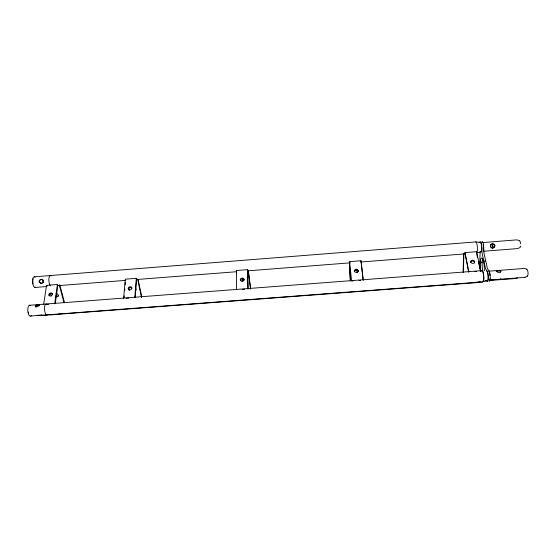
<?xml version="1.0" encoding="UTF-8"?>
<svg xmlns="http://www.w3.org/2000/svg" width="556" height="556" viewBox="0 0 556 556"><rect width="100%" height="100%" fill="white"/><g stroke="black" fill="none" stroke-linecap="round" stroke-linejoin="round"><path stroke-width="0.83" d="M349.585 262.39L349.578 261.647L361.011 260.757L363.131 280.043M463.099 272.329L463.6 253.883M463.405 272.113L463.912 253.654M479.661 268.242L480.106 251.764M134.802 297.655L136.289 278.327L125.274 279.188L123.606 298.509M135.212 297.502L136.63 279.029L136.289 278.327M124.113 297.516L124.259 295.834M124.69 290.802L124.836 289.12M125.197 284.922L125.413 282.406M43.007 280.683L43.139 282.747M43.25 280.697L43.055 282.24L41.436 283.428M43.305 282.253L43.438 281.183M54.662 303.791L57.421 284.491L46.551 285.346L43.618 304.639M55.246 303.625L57.873 285.186L57.421 284.491M492.685 247.879L493.116 246.329L492.421 244.821L490.913 244.279M480.787 271.161L476.589 251.715L464.934 252.626L468.576 271.967M135.81 290.308L136.109 289.113L135.323 287.994M476.395 252.48L476.589 251.715M500.608 272.315L500.866 271.328L499.858 270.96L496.571 271.231L496.313 271.675M39.622 305.765L39.226 305.23M483.581 261.939L483.824 261.056L485.708 260.91M470.605 262.724L471.134 260.757L472.447 260.159L473.955 260.535L474.789 261.661L474.456 262.87L473.142 263.468L471.627 263.092L470.793 261.966M242.02 280.926L242.416 279.71L243.688 279.119M354.387 271.71L354.839 270.501L356.167 269.91L357.598 270.285L358.307 271.404M356.889 272.607L357.39 271.377L356.771 270.223M240.359 280.53L240.908 279.32L242.263 278.737L243.625 279.112L244.202 280.231M500.483 278.681L499.948 279.251L489.954 280.009M128.464 289.183L129.11 287.98L130.479 287.396L131.772 287.772M49.178 295.312L49.894 294.11L51.277 293.533L52.521 293.909M42.673 283.067L40.616 283.247L39.337 281.503L40.386 279.626L41.464 279.272L43.173 280.161M482.115 270.619L29.357 305.307L28.599 306.008A5.47 2.148 86.1 0 0 28.28 313.514A5.47 2.148 86.1 0 0 31.351 315.391M52.403 314.432L42.666 315.502M493.353 279.647L492.421 280.224L489.634 280.481M492.241 248.073L492.97 246.371L492.268 244.869L490.739 244.334M494.124 247.503L495.028 245.731L494.166 244.258L492.456 243.771L491.024 244.508L490.573 246.079L491.289 247.594L492.831 248.136M58.512 295.653L57.351 296.223L55.941 295.855M470.946 261.508L472.252 260.917L473.768 261.292L474.595 262.411M354.172 271.057L355.506 270.459L356.882 270.848L357.508 272.002M520.096 247.552L517.497 248.588L483.692 251.236M517.573 277.757L515.683 278.507L492.088 280.293M499.948 279.251L524.642 277.381L527.72 276.179M524.642 277.381L525.114 277.201M41.492 314.96L30.608 316.114M481.301 251.715L476.666 252.966A5.546 1.195 85.8 0 0 477.375 247.052A5.546 1.195 85.8 0 0 475.734 241.936L34.284 276.812M479.487 281.683L475.727 282.684L58.582 314.251A5.24 1.856 86 0 0 59.297 314.077M487.536 280.495L482.761 281.76A5.685 1.258 85.3 0 0 483.657 275.526A5.685 1.258 85.3 0 0 481.642 270.73M496.883 270.557L496.341 271.113L497.391 272.072L499.156 272.586L500.615 271.821L500.893 270.765L499.455 270.362L488.62 271.189M37.947 304.646L35.271 305.501L35.278 306.203L36.828 306.808L37.947 306.516L39.545 304.841L38.239 304.625M39.219 305.23L35.445 306.085L36.008 307.253M482.101 242.618L516.739 239.886L519.478 240.498M236.529 289.864L236.376 270.501L247.601 269.625L248.087 288.856M34.965 287.459L46.906 286.528M57.226 285.721L125.552 280.384M136.79 279.508L236.244 271.745M247.489 270.862L350.405 262.828M360.781 262.015L465.428 253.842M46.162 304.445L48.713 304.243M126.191 298.315L128.777 298.113M242.228 289.426L244.675 289.238M353.275 280.926L351.614 281.051L349.578 261.647M359.093 280.481L360.754 280.349M474.859 271.613L476.555 271.481M499.455 270.362L524.169 268.472L526.956 269.104M484.901 280.843L487.271 280.662M39.476 315.447L482.747 281.892A5.685 1.258 85.3 0 0 483.657 275.706A5.685 1.258 85.3 0 0 481.649 270.855M51.18 314.863L58.568 314.3A5.24 1.856 86 0 0 59.283 314.133M490.587 279.758L492.373 279.668M50.895 314.884L48.282 314.397M39.184 315.467L37.884 315.238M497.029 279.432L497.384 279.446M475.734 241.936L480.509 242.444M41.276 283.4L39.504 282.517L39.087 281.489L39.372 280.426L41.165 279.244L42.923 280.148L43.18 281.169M56.114 293.637L57.532 294.013L58.373 295.118L58.151 296.306L56.99 296.876L55.572 296.501M46.551 285.346L47.017 286.034M242.096 280.293L242.805 281.419M481.746 261.848L482.115 262.571L480.273 262.717L479.911 261.987M50.61 293.54L51.291 296.021M59.36 285.256L63.996 302.645M59.721 284.623L64.566 302.818M236.376 270.501L236.578 273.747M476.763 254.168L477.493 257.553M478.403 261.772L479.126 265.149M479.494 266.838L480.405 271.064M128.978 288.543L129.339 290.218M128.547 288.355L128.909 290.024M138.09 279.341L141.745 296.904M137.673 279.14L141.516 297.557M464.934 252.626L468.93 272.065M248.184 270.508L250.568 289.21M248.358 270.73L250.631 288.564M361.011 260.757L363.242 280.161M349.411 262.599L350.398 280.704M349.356 262.842L350.343 280.926M247.601 269.625L247.934 288.988M43.424 315.335A5.233 1.967 86.1 0 1 41.895 314.877M483.122 281.016A4.976 1.098 85.3 0 1 482.705 281.197M47.184 314.863A5.484 2.029 86 0 1 44.508 309.164A5.484 2.029 86 0 1 46.76 304.167M481.01 271.314A8.722 1.939 85.5 0 1 481.572 257.984A8.722 1.939 85.5 0 1 484.332 270.723M486.743 280.891A5.678 1.293 85.3 0 0 488.335 277.201A5.678 1.293 85.3 0 0 486.479 270.265L485.506 268.68L482.163 253.522L481.899 249.519A5.539 1.23 85.8 0 0 481.142 242.916A5.539 1.23 85.8 0 0 479.613 242.541M486.549 271.085A4.858 1.105 85.3 0 1 488.064 275.762A4.858 1.105 85.3 0 1 487.376 280.759M489.349 281.433A5.678 1.307 85.3 0 0 490.17 275.588A5.678 1.307 85.3 0 0 488.383 270.119L487.403 268.534L484.04 253.376L483.769 249.373A5.539 1.244 85.8 0 0 483.296 243.841A5.539 1.244 85.8 0 0 482.003 241.443M489.065 271.495A4.858 1.119 85.3 0 1 489.454 272.53M489.627 273.204A4.858 1.119 85.3 0 1 489.982 275.616M489.989 278.771A4.858 1.119 85.3 0 1 489.78 279.897M480.21 242.381A4.74 1.049 85.8 0 1 481.718 247.983A4.74 1.049 85.8 0 1 480.447 251.333M482.851 271.175A8.722 1.96 85.5 0 1 482.545 259.249M482.073 242.235A4.74 1.063 85.8 0 1 482.643 242.687M483.178 244.286A4.74 1.063 85.8 0 1 483.449 250.36M480.426 281.621A5.421 1.175 85.3 0 1 479.258 281.76M482.254 281.489A5.421 1.188 85.3 0 1 481.725 282.281M519.519 240.998A3.044 0.834 85.9 0 1 520.611 243.792M520.555 246.009A3.044 0.834 85.9 0 1 520.048 247.052M476.096 281.955A5.428 1.147 85.3 0 1 475.276 282.594M29.357 305.307A5.47 2.148 86.1 0 1 30.205 305.432M28.495 313.181A4.795 1.883 86.1 0 1 28.231 312.027M50.401 285.749A5.351 1.932 85.1 0 1 49.15 282.789L48.865 280.717A5.351 1.932 85.1 0 1 51.256 276.005M33.054 283.824A4.677 1.793 85.1 0 1 33.131 278.744M35.723 287.091A5.345 2.05 85.1 0 1 32.547 282.003A5.345 2.05 85.1 0 1 35.097 277.277M526.65 269.757A3.121 0.883 85.2 0 1 527.811 271.217A3.121 0.883 85.2 0 1 527.901 275.102M527.644 275.686A3.121 0.883 85.2 0 1 527.31 275.818M490.865 244.557L490.434 246.127L491.129 247.642L492.658 248.191L494.277 247.399L494.882 245.78L494.013 244.313L492.282 243.827L490.865 244.557M358.314 270.675L357.869 271.884L356.535 272.475L355.089 272.099L354.387 270.974L354.839 269.764L356.167 269.173L357.605 269.549L358.314 270.675M244.028 279.515L243.479 280.724L242.124 281.315L240.762 280.933L240.185 279.814L240.734 278.605L242.082 278.021L243.452 278.396L244.028 279.515M131.883 288.196L131.237 289.398L129.861 289.989L128.568 289.606L128.109 288.488L128.763 287.285L130.132 286.701L131.424 287.077L131.883 288.196M52.431 294.346L51.715 295.549L50.325 296.133L49.081 295.75L48.706 294.631L49.428 293.429L50.811 292.852L52.056 293.227L52.431 294.346"/></g></svg>
